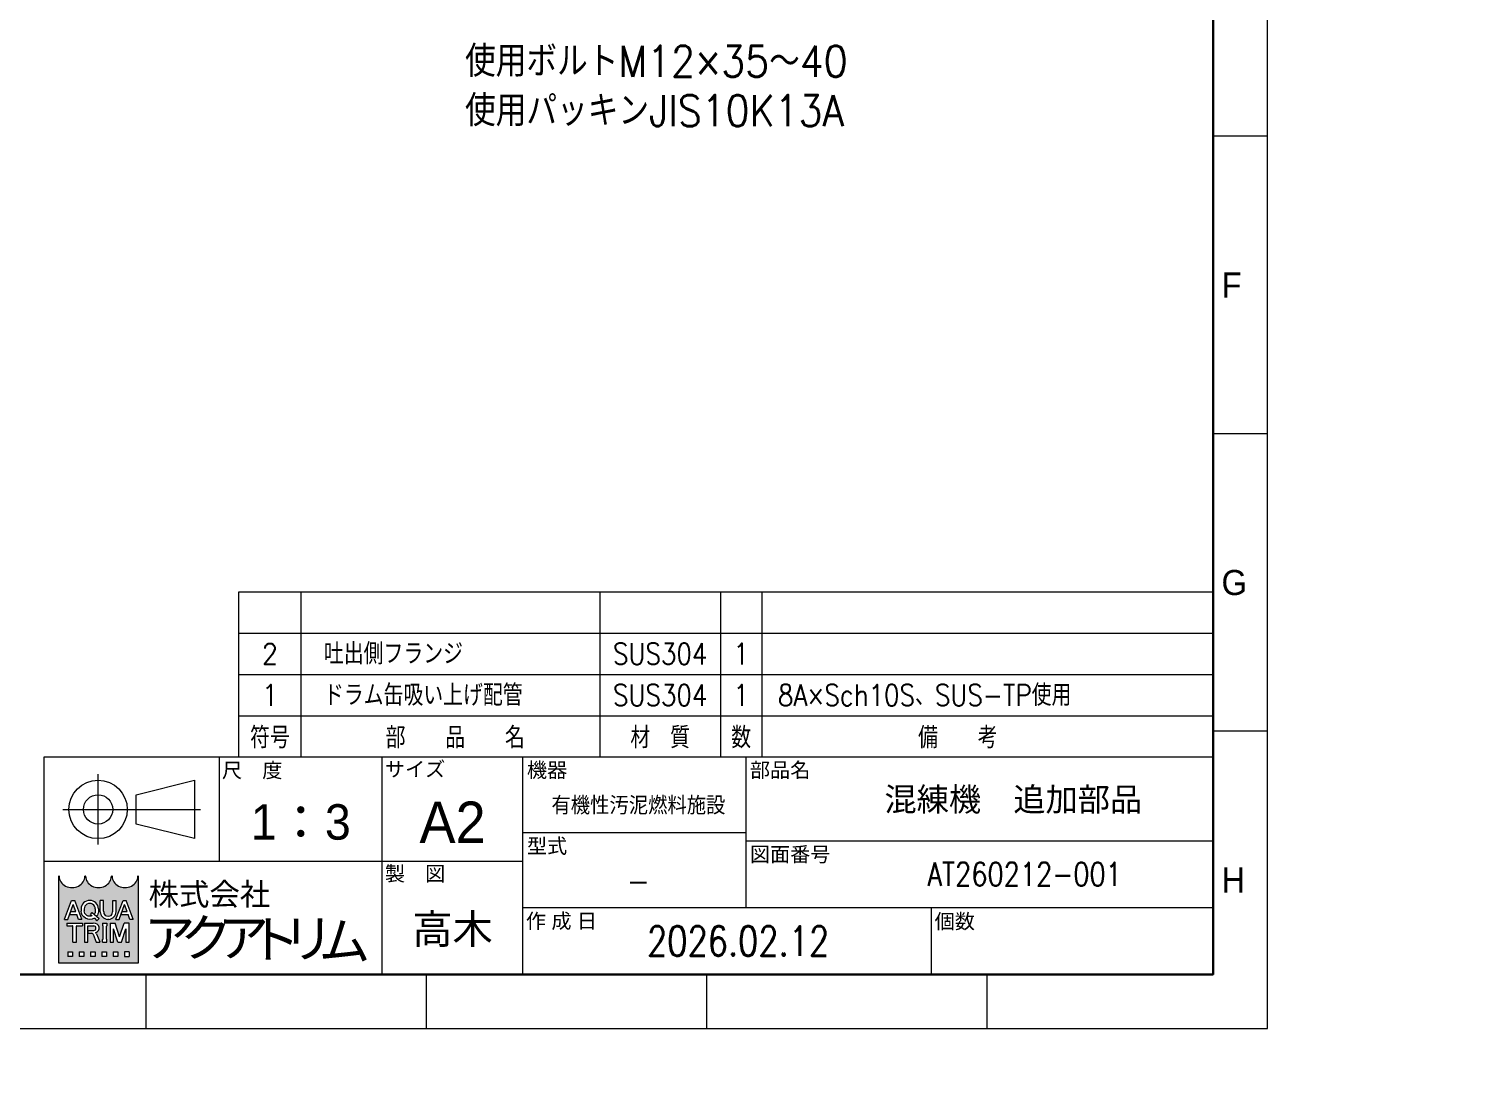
# Model space of a CAD drawing. Header units: millimetres. Extents: x 0 to 70370, y 0 to 11543.
# Drawn here: x 16572 to 17305, y 930 to 1460 of the extents above; entities that cross this region are included whole.
import ezdxf
from ezdxf import colors
from ezdxf.entities.mleader import LeaderData, LeaderLine
from ezdxf.enums import TextEntityAlignment as Align
from ezdxf.math import Vec2, Vec3

# ---------------------------------------------------------------- set-up
doc = ezdxf.new("R2010")
doc.units = ezdxf.units.MM
for name, color, linetype, lineweight in [('02_細線', 5, 'Continuous', 13), ('07_寸法線', 3, 'Continuous', 9), ('99_図枠', 7, 'Continuous', 40)]:
    doc.layers.add(name, color=color, linetype=linetype, lineweight=lineweight)
doc.layers.add('10_補助線', color=8, linetype='Continuous', lineweight=13, plot=False)
doc.styles.add('KSS_TXT', font='txt.shx', dxfattribs={"bigfont": 'extfont2.shx'})
doc.styles.add('MS_G', font='MS Gothic.ttf')
doc.styles.get("Standard").update_dxf_attribs({"font": 'arial.ttf'})
doc.styles.add('寸法用', font='simplex.shx', dxfattribs={"width": 0.8, "bigfont": '@extfont2.shx'})
doc.styles.add('表題用', font='MS PGothic.ttf')

# ---------------------------------------------------------------- blocks, each defined once
blk = doc.blocks.new('AM_BALLOON1')
at = {"transparency": 16777216}
blk.add_circle((0, 0), 5, dxfattribs=at)
blk.add_attdef('B_NUMBER', text='', height=3, dxfattribs=at).set_placement((0, 0), align=Align.MIDDLE_CENTER)
blk = doc.blocks.new('_OPEN')
at = {"color": 0, "linetype": 'ByBlock'}
for p, q in [((-1, 0.1666666666666666), (0, 0)), ((0, 0), (-1, -0.1666666666666666)), ((0, 0), (-1, 0))]:
    blk.add_line(p, q, dxfattribs=at)

msp = doc.modelspace()

# ---------------------------------------------------------------- hatches: boundary and pattern name
at = {"layer": '99_図枠', "lineweight": 5}
h = msp.add_hatch(color=256, dxfattribs=at)
h.dxf.hatch_style = 1
edge = h.paths.add_edge_path()
edge.add_arc((16627.40728025605, 1029.668205363916), 0.1921192019992239, 90, 180)
edge.add_ellipse((16620.68310818609, 1029.668205363916), major_axis=(-6.532052867973612, 0), ratio=0.8823529411764706, start_angle=360, end_angle=540, ccw=False)
edge.add_arc((16613.95893611611, 1029.668205363916), 0.1921192019992239, 3.187317984128254, 180.000000000026)
edge.add_ellipse((16607.23476404614, 1029.668205363916), major_axis=(-6.532052867973612, 0), ratio=0.8823529411764706, start_angle=360, end_angle=540, ccw=False)
edge.add_arc((16600.51059197617, 1029.668205363916), 0.1921192019992239, 3.187317984128254, 180)
edge.add_ellipse((16593.78641990619, 1029.668205363916), major_axis=(-6.532052867973612, 0), ratio=0.8823529411764706, start_angle=360, end_angle=540, ccw=False)
edge.add_arc((16587.06224783622, 1029.668205363916), 0.1921192019992239, 3.187317984128254, 90)
edge.add_line((16587.06224783622, 1029.860324565914), (16587.06224783622, 985.4807889040931))
edge.add_line((16587.06224783622, 985.4807889040931), (16627.40728025605, 985.4807889040931))
edge.add_line((16627.40728025605, 985.4807889040931), (16627.40728025605, 1029.860324565914))
h.paths.add_polyline_path([(16593.56793066175, 1017.408268103794), (16595.16083119172, 1017.408268103794), (16598.78312257273, 1007.848416612316), (16598.78312257273, 1007.802308003833), (16597.05861976641, 1007.802308003833), (16596.15684790399, 1010.334776318392), (16592.6103377899, 1010.334776318392), (16593.13025839104, 1011.794882253587), (16595.63692730284, 1011.794882253587), (16594.36438092674, 1015.368605842214), (16591.67014208708, 1007.802308003833), (16589.94563928075, 1007.802308003833), (16589.94563928075, 1007.848416612316)], flags=16)
edge = h.paths.add_edge_path(flags=16)
edge.add_ellipse((16602.79215044956, 1013.181645659814), major_axis=(-4.418741645982148, 0), ratio=0.9565217391304345, start_angle=180, end_angle=360, ccw=False)
edge.add_line((16607.21089209554, 1013.181645659814), (16607.21089209554, 1012.028930447819))
edge.add_ellipse((16602.79215044956, 1012.028930447814), major_axis=(-4.418741645982148, 0), ratio=0.9565217391304345, start_angle=142.105255317713, end_angle=180, ccw=False)
edge.add_line((16606.27915811157, 1009.43288475458), (16605.04111437705, 1010.453046607223))
edge.add_ellipse((16602.79215044956, 1012.141969703531), major_axis=(2.81759339068797, 0), ratio=0.9950358206786509, start_angle=-37.0427632869818, end_angle=0)
edge.add_line((16605.60974030317, 1012.141860865595), (16605.60974030317, 1013.068606404102))
edge.add_ellipse((16602.79215044956, 1013.068606404104), major_axis=(2.817589853618108, 0), ratio=0.994718262525732, start_angle=360, end_angle=540)
edge.add_line((16599.97456059593, 1013.068606404104), (16599.97456059593, 1012.141870897505))
edge.add_ellipse((16602.79215044956, 1012.141969703531), major_axis=(2.81759339068797, 0), ratio=0.9950358206786509, start_angle=-180, end_angle=-65.75794872216291)
edge.add_line((16603.94903276558, 1009.585588123045), (16603.16456688734, 1010.349061263702))
edge.add_line((16603.16456688734, 1010.3490612637), (16604.0155507803, 1011.252687641574))
edge.add_line((16604.0155507803, 1011.252687641576), (16607.57371873221, 1008.320717543416))
edge.add_line((16607.57371873221, 1008.320717543411), (16606.46182418198, 1007.140040384524))
edge.add_line((16606.46182418198, 1007.140040384525), (16605.12611067656, 1008.440009463209))
edge.add_ellipse((16602.79215044956, 1012.028930447814), major_axis=(-4.418741645982148, 0), ratio=0.9565217391304345, start_angle=0, end_angle=121.88362473889401, ccw=False)
edge.add_line((16598.37340880357, 1012.028930447814), (16598.37340880357, 1013.181645659808))
h.paths.add_polyline_path([(16599.06884616286, 1005.881115983841), (16599.06884616286, 1004.53628156985), (16596.18705813287, 1004.53628156985, 0.4142135623730951), (16595.99493893087, 1004.344162367845), (16595.99493893087, 996.275155883879), (16594.26586611288, 996.275155883879), (16594.26586611288, 1004.344162367845, 0.4142135623730951), (16594.07374691089, 1004.53628156985), (16591.1919588809, 1004.53628156985), (16591.1919588809, 1005.881115983841)], flags=16)
edge = h.paths.add_edge_path(flags=16)
edge.add_line((16600.16389439959, 1005.881115983841), (16604.58263604558, 1005.881115983841))
edge.add_ellipse((16604.58263604557, 1003.354187601068), major_axis=(-3.101209406909272, 6e-16), ratio=0.8148203011203053, start_angle=111.3869747349855, end_angle=270, ccw=False)
edge.add_arc((16605.0582145224, 999.9296459023899), 1.256113525283169, 22.272952259934925, 58.5531130129101, ccw=False)
edge.add_line((16606.22060784235, 1000.405737236215), (16607.87596465446, 996.352003564678))
edge.add_line((16607.87596465448, 996.3520035646834), (16607.87596465448, 996.2751558838845))
edge.add_line((16607.87596465448, 996.275155883879), (16606.01240839509, 996.275155883879))
edge.add_line((16606.01240839509, 996.275155883879), (16604.55000946709, 1000.345766990333))
edge.add_arc((16603.83713047649, 1000.058782410299), 0.7684768079969029, 21.92829786654815, 90)
edge.add_line((16603.83713047649, 1000.827259218291), (16601.95060297818, 1000.827259218291))
edge.add_line((16601.95060297818, 1000.827259218291), (16601.95060297818, 1002.172093632287))
edge.add_line((16601.95060297818, 1002.172093632289), (16604.81317908797, 1002.172093632289))
edge.add_arc((16604.77196024705, 1003.354187601068), 1.182812387436691, 271.9970571044072, 448.0029428955928)
edge.add_line((16604.81317908797, 1004.53628156985), (16601.89296721757, 1004.53628156985))
edge.add_line((16601.89296721757, 1004.53628156985), (16601.89296721757, 996.2751558838845))
edge.add_line((16601.89296721757, 996.275155883879), (16600.16389439958, 996.275155883879))
edge.add_line((16600.16389439959, 996.275155883879), (16600.16389439959, 1005.881115983841))
h.paths.add_polyline_path([(16608.09898310021, 1017.408268103794), (16609.82805591822, 1017.408268103794), (16609.82805591822, 1012.028930447814, 0.175030561155744), (16610.59082064593, 1009.827276452394, 0.2571496110314638), (16613.67615203848, 1009.827276452394, 0.1750305611562702), (16614.43891676619, 1012.028930447825), (16614.43891676619, 1017.408268103794), (16616.16798958418, 1017.408268103794), (16616.16798958418, 1011.681382261038, -0.3793912406243967), (16612.4216651452, 1007.802308003833), (16611.84530753919, 1007.802308003833, -0.3793912406243716), (16608.09898310021, 1011.681382261038)], flags=16)
h.paths.add_polyline_path([(16609.33289661988, 1005.881115983841), (16611.44620784187, 1005.881115983841), (16611.44620784187, 1004.53628156985, 0.4142135623730951), (16611.25408863986, 1004.344162367845), (16611.25408863986, 997.8121094998751, 0.4142135623730951), (16611.44620784187, 997.6199902978769), (16611.44620784187, 996.275155883879), (16609.33289661988, 996.275155883879), (16609.33289661988, 997.6199902978769, 0.4142135623730951), (16609.52501582188, 997.8121094998751), (16609.52501582188, 1004.344162367845, 0.4142135623730951), (16609.33289661988, 1004.53628156985)], flags=16)
h.paths.add_polyline_path([(16613.17715275357, 1005.881115983841), (16615.68615063964, 1005.881115983841), (16617.98013280357, 998.9044588491961), (16620.2741149675, 1005.881115983841), (16622.7847050316, 1005.881115983841), (16622.7847050316, 996.275155883879), (16621.0556322136, 996.275155883879), (16621.0556322136, 1002.999327953854), (16618.84466921256, 996.275155883879), (16617.11559639456, 996.275155883879), (16614.90463339353, 1002.999327953854), (16614.90622557158, 996.275155883879), (16613.17715275357, 996.275155883879)], flags=16)
h.paths.add_polyline_path([(16619.69293530457, 1017.408268103794), (16621.28583583451, 1017.408268103794), (16624.90812721552, 1007.848416612316), (16624.90812721552, 1007.802308003833), (16623.1836244092, 1007.802308003833), (16622.28185254679, 1010.334776318392), (16618.73534243269, 1010.334776318392), (16619.25526303385, 1011.794882253587), (16621.76193194563, 1011.794882253587), (16620.48938556954, 1015.368605842214), (16617.79514672988, 1007.802308003833), (16616.07064392357, 1007.802308003833), (16616.07064392357, 1007.848416612316)], flags=16)
h.paths.add_polyline_path([(16591.6731086842, 991.24436496407), (16593.97853910818, 991.24436496407), (16593.97853910818, 988.9389345400814), (16591.6731086842, 988.9389345400814)], flags=16)
h.paths.add_polyline_path([(16597.43668474417, 991.24436496407), (16599.74211516816, 991.24436496407), (16599.74211516816, 988.9389345400814), (16597.43668474417, 988.9389345400814)], flags=16)
h.paths.add_polyline_path([(16603.20026080415, 991.24436496407), (16605.50569122814, 991.24436496407), (16605.50569122814, 988.9389345400814), (16603.20026080415, 988.9389345400814)], flags=16)
h.paths.add_polyline_path([(16608.96383686413, 991.24436496407), (16611.26926728812, 991.24436496407), (16611.26926728812, 988.9389345400814), (16608.96383686413, 988.9389345400814)], flags=16)
h.paths.add_polyline_path([(16614.72741292411, 991.24436496407), (16617.0328433481, 991.24436496407), (16617.0328433481, 988.9389345400814), (16614.72741292411, 988.9389345400814)], flags=16)
h.paths.add_polyline_path([(16620.49098898409, 991.24436496407), (16622.79641940809, 991.24436496407), (16622.79641940809, 988.9389345400814), (16620.49098898409, 988.9389345400814)], flags=16)

# ---------------------------------------------------------------- linework, layer by layer
at = {"layer": '02_細線'}
for p, q in [((16678.59435021086, 1090.161196519664), (16678.59435021086, 1174.152623709491)), ((16678.59435021086, 1174.152623709491), (17173.53606526447, 1174.152623709491)), ((16710.09113231601, 1174.152623709491), (16710.09113231601, 1090.161196519664)), ((16861.92476878795, 1174.152623709491), (16861.92476878795, 1090.161196519664)), ((16923.25085224278, 1174.152623709491), (16923.25085224278, 1090.161196519664)), ((16944.24870697953, 1174.152623709491), (16944.24870697953, 1090.161196519664)), ((16678.59435021086, 1153.15476747608), (17173.53606526447, 1153.15476747608)), ((16678.59435021086, 1132.156911242658), (17173.53606526447, 1132.156911242658)), ((16678.59435021086, 1111.159055009236), (17173.53606526447, 1111.159055009236))]:
    msp.add_line(p, q, dxfattribs=at)
at = {"layer": '99_図枠', "lineweight": 25}
for p, q in [((17201.11463669293, 1405.44207687553), (17173.53606526447, 1405.44207687553)), ((17201.11463669293, 1254.384164376141), (17173.53606526447, 1254.384164376141)), ((17201.11463669293, 1103.326251876751), (17173.53606526447, 1103.326251876751)), ((16631.46863669524, 952.3916393724794), (16631.46863669524, 979.8469108058198)), ((16773.88013669466, 952.2683393773623), (16773.88013669466, 979.8469108058198)), ((16773.88013669466, 952.3916393724794), (16773.88013669466, 979.8469108058198)), ((16916.29163669408, 952.3916393724794), (16916.29163669408, 979.8469108058198)), ((17058.70313669351, 952.3916393724794), (17058.70313669351, 979.8469108058198))]:
    msp.add_line(p, q, dxfattribs=at)
at = {"layer": '99_図枠', "lineweight": 13}
for p, q in [((16668.63606526652, 1037.125482234158), (16668.63606526652, 1090.161196519664)), ((16751.3717795519, 979.8469108058198), (16751.3717795519, 1090.161196519664)), ((16822.85749383728, 979.8469108058198), (16822.85749383728, 1090.161196519664)), ((16936.14319556023, 1090.161196519664), (16936.14319556023, 1013.78976794854)), ((16607.00856526676, 1045.823339376984), (16607.00856526676, 1081.463339376838)), ((16589.18856526684, 1063.643339376908), (16658.98356526655, 1063.643339376908)), ((16822.85749383728, 1051.975482234102), (16936.14319556023, 1051.975482234102)), ((16936.14319556023, 1047.732625091263), (17173.53606526447, 1047.732625091263)), ((16822.85749383728, 1037.125482234158), (16579.53606526688, 1037.125482234158)), ((16822.85749383728, 1013.78976794854), (17173.53606526447, 1013.78976794854)), ((17030.2646366936, 1013.78976794854), (17030.2646366936, 979.8469108058198))]:
    msp.add_line(p, q, dxfattribs=at)
at = {"layer": '99_図枠', "lineweight": 5}
for p, q in [((16587.06224783622, 985.4807889040931), (16587.06224783622, 1029.860324565914)), ((16627.40728025605, 1029.860324565914), (16627.40728025605, 985.4807889040931)), ((16589.94563928075, 1007.848416612316), (16593.56793066175, 1017.408268103794)), ((16591.67014208708, 1007.802308003833), (16594.36438092674, 1015.368605842214)), ((16593.56793066175, 1017.408268103794), (16595.16083119172, 1017.408268103794)), ((16595.63692730284, 1011.794882253587), (16594.36438092674, 1015.368605842214)), ((16598.78312257273, 1007.848416612316), (16595.16083119172, 1017.408268103794)), ((16598.37340880357, 1013.181645659814), (16598.37340880357, 1012.028930447814)), ((16599.97456059593, 1013.068606404104), (16599.97456059593, 1012.146434234506)), ((16605.60974030317, 1013.068606404104), (16605.60974030317, 1012.146434234506)), ((16607.21089209554, 1013.181645659814), (16607.21089209554, 1012.028930447814)), ((16608.09898310021, 1011.681382261038), (16608.09898310021, 1017.408268103794)), ((16609.82805591822, 1017.408268103794), (16608.09898310021, 1017.408268103794)), ((16609.82805591822, 1012.028930447814), (16609.82805591822, 1017.408268103794)), ((16614.43891676619, 1012.028930447814), (16614.43891676619, 1017.408268103794)), ((16614.43891676619, 1017.408268103794), (16616.16798958418, 1017.408268103794)), ((16616.07064392357, 1007.848416612316), (16619.69293530457, 1017.408268103794)), ((16616.16798958418, 1011.681382261038), (16616.16798958418, 1017.408268103794)), ((16617.79514672988, 1007.802308003833), (16620.48938556954, 1015.368605842214)), ((16619.69293530457, 1017.408268103794), (16621.28583583451, 1017.408268103794)), ((16621.76193194563, 1011.794882253587), (16620.48938556954, 1015.368605842214)), ((16624.90812721552, 1007.848416612316), (16621.28583583451, 1017.408268103794)), ((16589.94563928075, 1007.802308003833), (16589.94563928075, 1007.848416612316)), ((16589.94563928075, 1007.848416612316), (16589.94563928075, 1007.848416612316)), ((16589.94563928075, 1007.802308003833), (16589.94563928075, 1007.848416612316)), ((16589.94563928075, 1007.802308003833), (16591.67014208708, 1007.802308003833)), ((16591.1919588809, 1005.881115983841), (16599.06884616286, 1005.881115983841)), ((16591.1919588809, 1005.881115983841), (16591.1919588809, 1004.53628156985)), ((16592.6103377899, 1010.334776318392), (16593.13025839104, 1011.794882253587)), ((16592.6103377899, 1010.334776318392), (16596.15684790399, 1010.334776318392)), ((16593.13025839104, 1011.794882253587), (16595.63692730284, 1011.794882253587)), ((16597.05861976641, 1007.802308003833), (16596.15684790399, 1010.334776318392)), ((16598.78312257273, 1007.802308003833), (16597.05861976641, 1007.802308003833)), ((16598.78312257273, 1007.802308003833), (16598.78312257273, 1007.848416612316)), ((16599.06884616286, 1005.881115983841), (16599.06884616286, 1004.53628156985)), ((16600.16389439959, 1005.881115983841), (16600.16389439959, 996.275155883879)), ((16600.16389439959, 1005.881115983841), (16604.58263604557, 1005.881115983841)), ((16603.16456688734, 1010.3490612637), (16604.0155507803, 1011.252687641576)), ((16603.16456688734, 1010.3490612637), (16603.94903276558, 1009.585588123045)), ((16604.0155507803, 1011.252687641576), (16607.57371873221, 1008.320717543411)), ((16605.04111437705, 1010.453046607221), (16606.27915811157, 1009.43288475458)), ((16605.12611067656, 1008.440009463207), (16606.46182418198, 1007.140040384525)), ((16606.46182418198, 1007.140040384525), (16607.57371873221, 1008.320717543411)), ((16609.33289661988, 1005.881115983841), (16611.44620784187, 1005.881115983841)), ((16609.33289661988, 1005.881115983841), (16609.33289661988, 1004.53628156985)), ((16611.44620784187, 1005.881115983841), (16611.44620784187, 1004.53628156985)), ((16612.4216651452, 1007.802308003833), (16611.8453075392, 1007.802308003833)), ((16613.17715275357, 1005.881115983841), (16613.17715275357, 996.275155883879)), ((16613.17715275357, 1005.881115983841), (16615.68615063964, 1005.881115983841)), ((16617.98013280357, 998.9044588491961), (16615.68615063964, 1005.881115983841)), ((16616.07064392357, 1007.802308003833), (16616.07064392357, 1007.848416612316)), ((16616.07064392357, 1007.848416612316), (16616.07064392357, 1007.848416612316)), ((16616.07064392357, 1007.802308003833), (16616.07064392357, 1007.848416612316)), ((16616.07064392357, 1007.802308003833), (16617.79514672988, 1007.802308003833)), ((16617.98013280357, 998.9044588491961), (16620.2741149675, 1005.881115983841)), ((16618.73534243269, 1010.334776318392), (16619.25526303385, 1011.794882253587)), ((16618.73534243269, 1010.334776318392), (16622.28185254679, 1010.334776318392)), ((16619.25526303385, 1011.794882253587), (16621.76193194563, 1011.794882253587)), ((16622.7847050316, 1005.881115983841), (16620.2741149675, 1005.881115983841)), ((16623.1836244092, 1007.802308003833), (16622.28185254679, 1010.334776318392)), ((16622.7847050316, 996.275155883879), (16622.7847050316, 1005.881115983841)), ((16624.90812721552, 1007.802308003833), (16623.1836244092, 1007.802308003833)), ((16624.90812721552, 1007.802308003833), (16624.90812721552, 1007.848416612316)), ((16591.1919588809, 1004.53628156985), (16594.07374691089, 1004.53628156985)), ((16594.26586611288, 996.275155883879), (16594.26586611288, 1004.344162367845)), ((16595.99493893087, 996.275155883879), (16595.99493893087, 1004.344162367845)), ((16596.18705813287, 1004.53628156985), (16599.06884616286, 1004.53628156985)), ((16601.89296721757, 996.275155883879), (16601.89296721757, 1004.53628156985)), ((16601.89296721757, 1004.53628156985), (16604.81317908797, 1004.53628156985)), ((16601.95060297818, 1000.827259218291), (16601.95060297818, 1002.172093632289)), ((16601.95060297818, 1002.172093632289), (16604.81317908797, 1002.172093632289)), ((16601.95060297818, 1000.827259218291), (16603.83713047649, 1000.827259218291)), ((16604.55000946709, 1000.345766990333), (16606.01240839509, 996.275155883879)), ((16606.22060784235, 1000.405737236215), (16607.87596465448, 996.3520035646834)), ((16609.33289661988, 996.275155883879), (16609.33289661988, 997.6199902978769)), ((16609.52501582188, 997.8121094998751), (16609.52501582188, 1004.344162367845)), ((16611.25408863986, 997.8121094998751), (16611.25408863986, 1004.344162367845)), ((16611.44620784187, 996.275155883879), (16611.44620784187, 997.6199902978769)), ((16614.90622557158, 996.275155883879), (16614.90463339353, 1002.999327953854)), ((16617.11559639456, 996.275155883879), (16614.90463339353, 1002.999327953854)), ((16618.84466921256, 996.275155883879), (16621.0556322136, 1002.999327953854)), ((16621.0556322136, 1002.999327953854), (16621.0556322136, 996.275155883879)), ((16591.6731086842, 991.24436496407), (16593.97853910818, 991.24436496407)), ((16591.6731086842, 991.24436496407), (16591.6731086842, 988.9389345400814)), ((16593.97853910818, 991.24436496407), (16593.97853910818, 988.9389345400814)), ((16594.26586611288, 996.275155883879), (16595.99493893087, 996.275155883879)), ((16597.43668474417, 991.24436496407), (16599.74211516816, 991.24436496407)), ((16597.43668474417, 991.24436496407), (16597.43668474417, 988.9389345400814)), ((16599.74211516816, 991.24436496407), (16599.74211516816, 988.9389345400814)), ((16600.16389439959, 996.275155883879), (16601.89296721757, 996.275155883879)), ((16603.20026080415, 991.24436496407), (16605.50569122814, 991.24436496407)), ((16603.20026080415, 991.24436496407), (16603.20026080415, 988.9389345400814)), ((16605.50569122814, 991.24436496407), (16605.50569122814, 988.9389345400814)), ((16606.01240839509, 996.275155883879), (16607.87596465448, 996.275155883879)), ((16607.87596465448, 996.3520035646834), (16607.87596465448, 996.275155883879)), ((16608.96383686413, 991.24436496407), (16611.26926728812, 991.24436496407)), ((16608.96383686413, 991.24436496407), (16608.96383686413, 988.9389345400814)), ((16609.33289661988, 996.275155883879), (16611.44620784187, 996.275155883879)), ((16611.26926728812, 991.24436496407), (16611.26926728812, 988.9389345400814)), ((16613.17715275357, 996.275155883879), (16614.90622557158, 996.275155883879)), ((16614.72741292411, 991.24436496407), (16617.0328433481, 991.24436496407)), ((16614.72741292411, 991.24436496407), (16614.72741292411, 988.9389345400814)), ((16617.0328433481, 991.24436496407), (16617.0328433481, 988.9389345400814)), ((16617.11559639456, 996.275155883879), (16618.84466921256, 996.275155883879)), ((16622.79641940809, 991.24436496407), (16620.49098898409, 991.24436496407)), ((16620.49098898409, 991.24436496407), (16620.49098898409, 988.9389345400814)), ((16621.0556322136, 996.275155883879), (16622.7847050316, 996.275155883879)), ((16622.79641940809, 991.24436496407), (16622.79641940809, 988.9389345400814)), ((16627.40728025605, 985.4807889040931), (16587.06224783622, 985.4807889040931)), ((16593.97853910818, 988.9389345400814), (16591.6731086842, 988.9389345400814)), ((16599.74211516816, 988.9389345400814), (16597.43668474417, 988.9389345400814)), ((16605.50569122814, 988.9389345400814), (16603.20026080415, 988.9389345400814)), ((16611.26926728812, 988.9389345400814), (16608.96383686413, 988.9389345400814)), ((16617.0328433481, 988.9389345400814), (16614.72741292411, 988.9389345400814)), ((16620.49098898409, 988.9389345400814), (16622.79641940809, 988.9389345400814))]:
    msp.add_line(p, q, dxfattribs=at)
at = {"layer": '99_図枠'}
msp.add_lwpolyline([(15574.82749384237, 979.8469108058198), (17173.53606526447, 979.8469108058198), (17173.53606526447, 2133.153067944015), (15574.82749384237, 2133.153067944015)], close=True, dxfattribs=at)
at = {"layer": '99_図枠', "lineweight": 25}
msp.add_lwpolyline([(16579.53606526688, 979.8469108058198), (17173.53606526447, 979.8469108058198), (17173.53606526447, 1090.161196519664), (16579.53606526688, 1090.161196519664)], close=True, dxfattribs=at)
msp.add_lwpolyline([(16626.31356526668, 1071.068339376881), (16656.01356526656, 1078.493339376852), (16656.01356526656, 1048.793339376971), (16626.31356526668, 1056.218339376941), (16626.31356526668, 1071.068339376881)], dxfattribs=at)
for radius in [14.84999999994, 7.42499999997]:
    msp.add_circle((16607.00856526676, 1063.643339376908), radius, dxfattribs=at)
at = {"layer": '99_図枠', "lineweight": 5}
for centre, radius, start, end in [((16587.06224783622, 1029.668205363916), 0.1921192019992239, 0, 90), ((16600.51059197617, 1029.668205363916), 0.1921192019992239, 0, 180), ((16600.51059197617, 1029.668205363916), 0.1921192019992239, 0, 90), ((16613.95893611611, 1029.668205363916), 0.1921192019992239, 0, 180), ((16627.40728025605, 1029.668205363916), 0.1921192019992239, 90, 180), ((16613.25776992182, 1011.984200301846), 3.430005675286981, 179.2527938813924, 218.964571846882), ((16611.00920276258, 1011.984200301846), 3.430005675286595, 321.0354281531179, 0.7472061186076587), ((16612.16034105455, 1011.855156354432), 4.065073906918948, 182.4500309922473, 265.5552572886288), ((16612.13348634219, 1012.628477469749), 3.197896901100095, 241.1577278085566, 298.8422721914433), ((16612.10663162985, 1011.855156354432), 4.065073906918948, 274.4447427113712, 357.5499690077486), ((16594.07374691089, 1004.344162367845), 0.1921192019992239, 0, 90), ((16596.18705813287, 1004.344162367845), 0.1921192019992239, 90, 180), ((16603.83713047649, 1000.058782410299), 0.7684768079968956, 21.92829786653894, 90), ((16604.77196024705, 1003.354187601068), 1.182812387436691, 271.9970571045627, 88.00294289543734), ((16605.0582145224, 999.9296459023899), 1.256113525283191, 22.2729522601702, 58.5531130131074), ((16609.33289661988, 1004.344162367845), 0.1921192019992239, 0, 90), ((16609.33289661988, 997.8121094998751), 0.1921192019992239, 270, 0), ((16611.44620784187, 1004.344162367845), 0.1921192019992239, 90, 180), ((16611.44620784187, 997.8121094998751), 0.1921192019992239, 180, 270)]:
    msp.add_arc(centre, radius, start, end, dxfattribs=at)
for centre, major_axis, ratio, start_param, end_param in [((16593.78641990619, 1029.668205363916), (-6.532052867973612, 0), 0.8823529411764706, 6.283185307179585, 9.424777960769381), ((16607.23476404614, 1029.668205363916), (-6.532052867973612, 0), 0.8823529411764706, 6.283185307179585, 9.424777960769381), ((16620.68310818609, 1029.668205363916), (-6.532052867973612, 0), 0.8823529411764706, 6.283185307179585, 9.424777960769381), ((16602.79215044956, 1013.181645659814), (-4.418741645982148, 0), 0.9565217391304345, 3.141592653589793, 6.283185307179585), ((16602.79215044956, 1013.068606404104), (2.817589853618108, 0), 0.994718262525732, 6.283185307179585, 9.424777960769381), ((16604.58263604557, 1003.354187601068), (-3.101209406909272, 6e-16), 0.8148203011203053, 1.944069452961234, 4.712388980384689)]:
    msp.add_ellipse(centre, major_axis=major_axis, ratio=ratio, start_param=start_param, end_param=end_param, dxfattribs=at)
at = {"layer": '99_図枠', "lineweight": 5, "extrusion": (0, 0, -1)}
for centre, major_axis, ratio, start_param, end_param in [((16602.79215044956, 1012.028930447814), (-4.418741645982148, 0), 0.9565217391304345, 4.155914751220672, 6.283185307179585), ((16602.79215044956, 1012.141969703531), (2.817593390687969, 0), 0.9950358206786508, 7.430878021738926, 9.424777960769381), ((16602.79215044956, 1012.141969703531), (2.817593390687969, 0), 0.9950358206786508, 6.283185307179585, 6.929703490574294), ((16602.79215044956, 1012.028930447814), (-4.418741645982148, 0), 0.9565217391304345, 3.141592653589793, 3.802980717498314)]:
    msp.add_ellipse(centre, major_axis=major_axis, ratio=ratio, start_param=start_param, end_param=end_param, dxfattribs=at)
at = {"layer": 'Defpoints'}
msp.add_lwpolyline([(15492.17663669292, 952.3916393724794), (17201.11463669293, 952.3916393724794), (17201.11463669293, 2160.731639372476), (15492.17663669292, 2160.731639372476)], close=True, dxfattribs=at)

# ---------------------------------------------------------------- texts
for tag, height, style, width, p in [('2', 10.49892868074686, '寸法用', 0.9, (16694.34274126343, 1142.655838231283)), ('SUS304', 10.8, 'KSS_TXT', 0.85, (16892.58781051535, 1142.655838231276)), ('1', 10.8, 'KSS_TXT', 0.85, (16933.74977961116, 1142.655838231276)), ('1', 10.8, '寸法用', 0.9, (16694.34274126343, 1121.657981997861)), ('SUS304', 10.8, 'KSS_TXT', 0.85, (16892.58781051535, 1121.657981997861)), ('1', 10.8, 'KSS_TXT', 0.85, (16933.74977961116, 1121.657981997861)), ('符号', 10.8, 'KSS_TXT', 0.85, (16694.34274126343, 1100.660125764461)), ('部\u3000\u3000品\u3000\u3000名', 10.8, 'KSS_TXT', 0.85, (16788.45936391588, 1100.660125764461)), ('材\u3000質', 10.8, 'KSS_TXT', 0.85, (16892.58781051535, 1100.660125764461)), ('数', 10.8, 'KSS_TXT', 0.85, (16933.74977961116, 1100.660125764461)), ('備\u3000\u3000考', 10.8, 'KSS_TXT', 0.85, (17043.8080768442, 1100.660125764461)), ('有機性汚泥燃料施設', 8, '表題用', 0.9, (16881.54359885526, 1066.088143698227)), ('AT260212-001', 12, '寸法用', 0.8, (17077.81029069076, 1030.761196519899)), ('2026.02.12', 15, '寸法用', 0.8, (16932.18606526544, 996.8183393771828))]:
    msp.add_attdef(tag, text='', height=height, dxfattribs=dict(style=style, width=width)).set_placement(p, align=Align.MIDDLE)
at = {"style": 'KSS_TXT', "width": 0.85}
for tag, p in [('吐出側フランジ', (16721.74246203194, 1142.655838231276)), ('ドラム缶吸い上げ配管', (16721.74246203194, 1121.657981997861)), ('8A×Sch10S、SUS-TP使用', (16952.41494862452, 1121.657981997861))]:
    msp.add_attdef(tag, text='', height=10.8, dxfattribs=at).set_placement(p, align=Align.MIDDLE_LEFT)
for tag, height, style, p in [('混練機\u3000追加部品', 12, '表題用', (17072.00804890784, 1068.946910805461)), ('1：3', 18, '表題用', (16710.0039224092, 1057.279053662649)), ('-', 10.8, 'KSS_TXT', (16881.51934758056, 1027.257625091318)), ('高木', 15, '表題用', (16787.11463669458, 1003.182625091442))]:
    msp.add_attdef(tag, text='', height=height, dxfattribs=dict(style=style)).set_placement(p, align=Align.MIDDLE)
at = {"layer": '10_補助線', "style": 'KSS_TXT', "width": 0.9}
for s, p in [('使用ボルトM12×35～40', (16793.43554229975, 1435.682248481513)), ('使用パッキンJIS10K13A', (16793.43554229975, 1410.571038244256))]:
    msp.add_text(s, height=15.75, dxfattribs=at).set_placement(p)
at = {"layer": '99_図枠', "lineweight": 13, "style": '表題用'}
for s, p in [('F', (17177.77892240731, 1329.913120625835)), ('G', (17177.77892240731, 1178.855208126446)), ('H', (17177.77892240731, 1027.797295627057))]:
    msp.add_text(s, height=12.72857142852, dxfattribs=at).set_placement(p, align=Align.MIDDLE_LEFT)
at = {"layer": '99_図枠', "style": '表題用'}
for s, p in [('尺\u3000度', (16669.9816212791, 1083.518530763889)), ('サイズ', (16752.71733556449, 1084.077892261106)), ('機器', (16824.89623074635, 1083.64246604278)), ('部品名', (16938.18193246931, 1083.64246604278)), ('型式', (16824.89623074635, 1045.081751757218)), ('図面番号', (16938.18193246931, 1040.838894614379)), ('製\u3000図', (16752.71738127375, 1031.042177975607)), ('作 成 日', (16824.37861910957, 1006.985887208226)), ('個数', (17032.04580193423, 1006.778464403782))]:
    msp.add_text(s, height=7.5, dxfattribs=at).set_placement(p, align=Align.MIDDLE_LEFT)
msp.add_text('A2', height=21, dxfattribs=at).set_placement((16787.11463669458, 1057.279053662649), align=Align.MIDDLE)
at = {"layer": '99_図枠', "lineweight": 5, "style": 'MS_G'}
for s, height, p in [('株式会社', 11.34115714281132, (16663.58622466572, 1020.571313393626)), ('ア', 19.15395428563689, (16643.35060116602, 998.4853655908446)), ('ク', 19.15395428563689, (16661.81144195798, 998.4853655908446)), ('ア', 19.15395428563689, (16680.79110330282, 998.4853655908446)), ('ト', 19.15395428563689, (16696.59768451928, 997.6792227337064)), ('リ', 19.15395428563689, (16713.7313955235, 998.0822941622719)), ('ム', 19.15395428563689, (16732.19095855823, 996.8730798765646))]:
    msp.add_text(s, height=height, dxfattribs=at).set_placement(p, align=Align.MIDDLE_CENTER)

# ---------------------------------------------------------------- leaders
at = {"layer": '07_寸法線'}
ml = msp.add_multileader_block('Standard', dxfattribs=at)
ml.set_content('AM_BALLOON1', color=256, scale=9.374431818181815)
ml.set_attribute('B_NUMBER', '1', width=0)
ml.set_leader_properties(color=256, linetype='ByLayer', lineweight=-1)
ml.set_arrow_properties(name='OPEN')
ml.build(insert=Vec2(0, 0))
ml.multileader.update_dxf_attribs({"leader_type": 0, "has_dogleg": 0, "text_right_attachment_type": 6, "dogleg_length": 0, "arrow_head_size": 4.6875, "scale": 2.5, "block_connection_type": 1})
ctx = ml.context
ctx.base_point, ctx.scale, ctx.char_height, ctx.arrow_head_size, ctx.landing_gap_size, ctx.plane_origin = Vec3(33418.77148337808, 3166.994767548861), 2.5, 9.375, 4.6875, 4.6875, Vec3(33418.77148337808, 3166.994767548861)
ctx.right_attachment, ctx.attachment_type = 6, 1
notes = []
notes.append((ctx, [(0, (0, 0, 0), (0, 0), (1, 0), 1, [])]))
ctx.block.insert = Vec3(33418.77148337808, 3166.994767548861)
ml = msp.add_multileader_block('Standard', dxfattribs=at)
ml.set_content('AM_BALLOON1', color=256, scale=7.499545454545451)
ml.set_attribute('B_NUMBER', '1A', width=0)
ml.set_leader_properties(color=256, linetype='ByLayer', lineweight=-1)
ml.set_arrow_properties(name='OPEN')
ml.build(insert=Vec2(0, 0))
ml.multileader.update_dxf_attribs({"leader_type": 0, "has_dogleg": 0, "text_right_attachment_type": 6, "dogleg_length": 0, "arrow_head_size": 3.75, "scale": 2.5, "block_connection_type": 1})
ctx = ml.context
ctx.base_point, ctx.scale, ctx.char_height, ctx.arrow_head_size, ctx.landing_gap_size, ctx.plane_origin = Vec3(35324.79509369504, 3132.321985824334), 2.5, 7.5, 3.75, 3.75, Vec3(35324.79509369504, 3132.321985824334)
ctx.right_attachment, ctx.attachment_type = 6, 1
notes.append((ctx, [(0, (0, 0, 0), (0, 0), (1, 0), 1, [])]))
ctx.block.insert = Vec3(35324.79509369504, 3132.321985824334)
ml = msp.add_multileader_block('Standard', dxfattribs=at)
ml.set_content('AM_BALLOON1', color=256, scale=7.499545454545451)
ml.set_attribute('B_NUMBER', '2', width=0)
ml.set_leader_properties(color=256, linetype='ByLayer', lineweight=-1)
ml.set_arrow_properties(name='OPEN')
ml.build(insert=Vec2(0, 0))
ml.multileader.update_dxf_attribs({"leader_type": 0, "has_dogleg": 0, "text_right_attachment_type": 6, "dogleg_length": 0, "arrow_head_size": 3.75, "scale": 2.5, "block_connection_type": 1})
ctx = ml.context
ctx.base_point, ctx.scale, ctx.char_height, ctx.arrow_head_size, ctx.landing_gap_size, ctx.plane_origin = Vec3(37084.60592553593, 2712.990599675503), 2.5, 7.5, 3.75, 3.75, Vec3(37084.60592553593, 2712.990599675503)
ctx.right_attachment, ctx.attachment_type = 6, 1
notes.append((ctx, [(0, (0, 0, 0), (0, 0), (1, 0), 1, [])]))
ctx.block.insert = Vec3(37084.60592553593, 2712.990599675503)
ml = msp.add_multileader_block('Standard', dxfattribs=at)
ml.set_content('AM_BALLOON1', color=256, scale=7.499545454545451)
ml.set_attribute('B_NUMBER', '3', width=0)
ml.set_leader_properties(color=256, linetype='ByLayer', lineweight=-1)
ml.set_arrow_properties(name='OPEN')
ml.build(insert=Vec2(0, 0))
ml.multileader.update_dxf_attribs({"leader_type": 0, "has_dogleg": 0, "text_right_attachment_type": 6, "dogleg_length": 0, "arrow_head_size": 3.75, "scale": 2.5, "block_connection_type": 1})
ctx = ml.context
ctx.base_point, ctx.scale, ctx.char_height, ctx.arrow_head_size, ctx.landing_gap_size, ctx.plane_origin = Vec3(38565.9452642587, 2679.176486131846), 2.5, 7.5, 3.75, 3.75, Vec3(38565.9452642587, 2679.176486131846)
ctx.right_attachment, ctx.attachment_type = 6, 1
notes.append((ctx, [(0, (0, 0, 0), (0, 0), (1, 0), 1, [])]))
ctx.block.insert = Vec3(38565.9452642587, 2679.176486131846)
ml = msp.add_multileader_block('Standard', dxfattribs=at)
ml.set_content('AM_BALLOON1', color=256, scale=6.999575757575754)
ml.set_attribute('B_NUMBER', '1', width=0)
ml.set_leader_properties(color=256, linetype='ByLayer', lineweight=-1)
ml.set_arrow_properties(name='OPEN')
ml.build(insert=Vec2(0, 0))
ml.multileader.update_dxf_attribs({"leader_type": 0, "has_dogleg": 0, "text_right_attachment_type": 6, "dogleg_length": 0, "arrow_head_size": 3.5, "scale": 2.5, "block_connection_type": 1})
ctx = ml.context
ctx.base_point, ctx.scale, ctx.char_height, ctx.arrow_head_size, ctx.landing_gap_size, ctx.plane_origin = Vec3(22618.85985335999, 2460.666235211247), 2.5, 7, 3.5, 3.5, Vec3(22618.85985335999, 2460.666235211247)
ctx.right_attachment, ctx.attachment_type = 6, 1
notes.append((ctx, [(0, (0, 0, 0), (0, 0), (1, 0), 1, [])]))
ctx.block.insert = Vec3(22618.85985335999, 2460.666235211247)
ml = msp.add_multileader_block('Standard', dxfattribs=at)
ml.set_content('AM_BALLOON1', color=256, scale=7.499545454545451)
ml.set_attribute('B_NUMBER', '1B', width=0)
ml.set_leader_properties(color=256, linetype='ByLayer', lineweight=-1)
ml.set_arrow_properties(name='OPEN')
ml.build(insert=Vec2(0, 0))
ml.multileader.update_dxf_attribs({"leader_type": 0, "has_dogleg": 0, "text_right_attachment_type": 6, "dogleg_length": 0, "arrow_head_size": 3.75, "scale": 2.5, "block_connection_type": 1})
ctx = ml.context
ctx.base_point, ctx.scale, ctx.char_height, ctx.arrow_head_size, ctx.landing_gap_size, ctx.plane_origin = Vec3(35324.79509369504, 2449.628270926723), 2.5, 7.5, 3.75, 3.75, Vec3(35324.79509369504, 2449.628270926723)
ctx.right_attachment, ctx.attachment_type = 6, 1
notes.append((ctx, [(0, (0, 0, 0), (0, 0), (1, 0), 1, [])]))
ctx.block.insert = Vec3(35324.79509369504, 2449.628270926723)
ml = msp.add_multileader_block('Standard', dxfattribs=at)
ml.set_content('AM_BALLOON1', color=256, scale=5.024695454545452)
ml.set_attribute('B_NUMBER', '1', width=0)
ml.set_leader_properties(color=256, linetype='ByLayer', lineweight=-1)
ml.set_arrow_properties(name='OPEN')
ml.build(insert=Vec2(0, 0))
ml.multileader.update_dxf_attribs({"leader_type": 0, "has_dogleg": 0, "text_right_attachment_type": 6, "dogleg_length": 0, "arrow_head_size": 2.5125, "scale": 2.5, "block_connection_type": 1})
ctx = ml.context
ctx.base_point, ctx.scale, ctx.char_height, ctx.arrow_head_size, ctx.landing_gap_size, ctx.plane_origin = Vec3(40332.08447524762, 2013.344835826902), 2.5, 5.025, 2.5125, 2.5125, Vec3(40332.08447524762, 2013.344835826902)
ctx.right_attachment, ctx.attachment_type = 6, 1
notes.append((ctx, [(0, (0, 0, 0), (0, 0), (1, 0), 1, [])]))
ctx.block.insert = Vec3(40332.08447524762, 2013.344835826902)
ml = msp.add_multileader_block('Standard', dxfattribs=at)
ml.set_content('AM_BALLOON1', color=256, scale=5.024695454545452)
ml.set_attribute('B_NUMBER', '2', width=0)
ml.set_leader_properties(color=256, linetype='ByLayer', lineweight=-1)
ml.set_arrow_properties(name='OPEN')
ml.build(insert=Vec2(0, 0))
ml.multileader.update_dxf_attribs({"leader_type": 0, "has_dogleg": 0, "text_right_attachment_type": 6, "dogleg_length": 0, "arrow_head_size": 2.5125, "scale": 2.5, "block_connection_type": 1})
ctx = ml.context
ctx.base_point, ctx.scale, ctx.char_height, ctx.arrow_head_size, ctx.landing_gap_size, ctx.plane_origin = Vec3(41277.9905563046, 2013.344835826902), 2.5, 5.025, 2.5125, 2.5125, Vec3(41277.9905563046, 2013.344835826902)
ctx.right_attachment, ctx.attachment_type = 6, 1
notes.append((ctx, [(0, (0, 0, 0), (0, 0), (1, 0), 1, [])]))
ctx.block.insert = Vec3(41277.9905563046, 2013.344835826902)
ml = msp.add_multileader_block('Standard', dxfattribs=at)
ml.set_content('AM_BALLOON1', color=256, scale=7.499545454545451)
ml.set_attribute('B_NUMBER', '3', width=0)
ml.set_leader_properties(color=256, linetype='ByLayer', lineweight=-1)
ml.set_arrow_properties(name='OPEN')
ml.build(insert=Vec2(0, 0))
ml.multileader.update_dxf_attribs({"leader_type": 0, "has_dogleg": 0, "text_right_attachment_type": 6, "dogleg_length": 0, "arrow_head_size": 3.75, "scale": 2.5, "block_connection_type": 1})
ctx = ml.context
ctx.base_point, ctx.scale, ctx.char_height, ctx.arrow_head_size, ctx.landing_gap_size, ctx.plane_origin = Vec3(38565.9452642587, 1903.883354309417), 2.5, 7.5, 3.75, 3.75, Vec3(38565.9452642587, 1903.883354309417)
ctx.right_attachment, ctx.attachment_type = 6, 1
notes.append((ctx, [(0, (0, 0, 0), (0, 0), (1, 0), 1, [])]))
ctx.block.insert = Vec3(38565.9452642587, 1903.883354309417)
ml = msp.add_multileader_block('Standard', dxfattribs=at)
ml.set_content('AM_BALLOON1', color=256, scale=5.249681818181815)
ml.set_attribute('B_NUMBER', '2', width=0)
ml.set_leader_properties(color=256, linetype='ByLayer', lineweight=-1)
ml.set_arrow_properties(name='OPEN')
ml.build(insert=Vec2(0, 0))
ml.multileader.update_dxf_attribs({"leader_type": 0, "has_dogleg": 0, "text_right_attachment_type": 6, "dogleg_length": 0, "arrow_head_size": 2.625, "scale": 2.5, "block_connection_type": 1})
ctx = ml.context
ctx.base_point, ctx.scale, ctx.char_height, ctx.arrow_head_size, ctx.landing_gap_size, ctx.plane_origin = Vec3(16683.43224275368, 1742.198370384649), 2.5, 5.25, 2.625, 2.625, Vec3(16683.43224275368, 1742.198370384649)
ctx.right_attachment, ctx.attachment_type = 6, 1
notes.append((ctx, [(0, (0, 0, 0), (0, 0), (1, 0), 1, [])]))
ctx.block.insert = Vec3(16683.43224275368, 1742.198370384649)
ml = msp.add_multileader_block('Standard', dxfattribs=at)
ml.set_content('AM_BALLOON1', color=256, scale=7.499545454545451)
ml.set_attribute('B_NUMBER', '1C', width=0)
ml.set_leader_properties(color=256, linetype='ByLayer', lineweight=-1)
ml.set_arrow_properties(name='OPEN')
ml.build(insert=Vec2(0, 0))
ml.multileader.update_dxf_attribs({"leader_type": 0, "has_dogleg": 0, "text_right_attachment_type": 6, "dogleg_length": 0, "arrow_head_size": 3.75, "scale": 2.5, "block_connection_type": 1})
ctx = ml.context
ctx.base_point, ctx.scale, ctx.char_height, ctx.arrow_head_size, ctx.landing_gap_size, ctx.plane_origin = Vec3(35324.79509369504, 1714.135488689198), 2.5, 7.5, 3.75, 3.75, Vec3(35324.79509369504, 1714.135488689198)
ctx.right_attachment, ctx.attachment_type = 6, 1
notes.append((ctx, [(0, (0, 0, 0), (0, 0), (1, 0), 1, [])]))
ctx.block.insert = Vec3(35324.79509369504, 1714.135488689198)
ml = msp.add_multileader_block('Standard', dxfattribs=at)
ml.set_content('AM_BALLOON1', color=256, scale=6.999575757575754)
ml.set_attribute('B_NUMBER', '2', width=0)
ml.set_leader_properties(color=256, linetype='ByLayer', lineweight=-1)
ml.set_arrow_properties(name='OPEN')
ml.build(insert=Vec2(0, 0))
ml.multileader.update_dxf_attribs({"leader_type": 0, "has_dogleg": 0, "text_right_attachment_type": 6, "dogleg_length": 0, "arrow_head_size": 3.5, "scale": 2.5, "block_connection_type": 1})
ctx = ml.context
ctx.base_point, ctx.scale, ctx.char_height, ctx.arrow_head_size, ctx.landing_gap_size, ctx.plane_origin = Vec3(22743.87169931718, 1508.249846297898), 2.5, 7, 3.5, 3.5, Vec3(22743.87169931718, 1508.249846297898)
ctx.right_attachment, ctx.attachment_type = 6, 1
notes.append((ctx, [(0, (0, 0, 0), (0, 0), (1, 0), 1, [])]))
ctx.block.insert = Vec3(22743.87169931718, 1508.249846297898)
ml = msp.add_multileader_block('Standard', dxfattribs=at)
ml.set_content('AM_BALLOON1', color=256, scale=6.999575757575754)
ml.set_attribute('B_NUMBER', '3', width=0)
ml.set_leader_properties(color=256, linetype='ByLayer', lineweight=-1)
ml.set_arrow_properties(name='OPEN')
ml.build(insert=Vec2(0, 0))
ml.multileader.update_dxf_attribs({"leader_type": 0, "has_dogleg": 0, "text_right_attachment_type": 6, "dogleg_length": 0, "arrow_head_size": 3.5, "scale": 2.5, "block_connection_type": 1})
ctx = ml.context
ctx.base_point, ctx.scale, ctx.char_height, ctx.arrow_head_size, ctx.landing_gap_size, ctx.plane_origin = Vec3(23368.68400901661, 1508.249846297898), 2.5, 7, 3.5, 3.5, Vec3(23368.68400901661, 1508.249846297898)
ctx.right_attachment, ctx.attachment_type = 6, 1
notes.append((ctx, [(0, (0, 0, 0), (0, 0), (1, 0), 1, [])]))
ctx.block.insert = Vec3(23368.68400901661, 1508.249846297898)
ml = msp.add_multileader_block('Standard', dxfattribs=at)
ml.set_content('AM_BALLOON1', color=256, scale=2.499848484848484)
ml.set_attribute('B_NUMBER', '4', width=0)
ml.set_leader_properties(color=256, linetype='ByLayer', lineweight=-1)
ml.set_arrow_properties(name='OPEN')
ml.build(insert=Vec2(0, 0))
ml.multileader.update_dxf_attribs({"leader_type": 0, "has_dogleg": 0, "text_right_attachment_type": 6, "dogleg_length": 0, "arrow_head_size": 1.25, "scale": 2.5, "block_connection_type": 1})
ctx = ml.context
ctx.base_point, ctx.scale, ctx.char_height, ctx.arrow_head_size, ctx.landing_gap_size, ctx.plane_origin = Vec3(28311.93581405425, 1443.584430905576), 2.5, 2.5, 1.25, 1.25, Vec3(28311.93581405425, 1443.584430905576)
ctx.right_attachment, ctx.attachment_type = 6, 1
notes.append((ctx, [(0, (0, 0, 0), (0, 0), (1, 0), 1, [])]))
ctx.block.insert = Vec3(28311.93581405425, 1443.584430905576)
ml = msp.add_multileader_block('Standard', dxfattribs=at)
ml.set_content('AM_BALLOON1', color=256, scale=2.499848484848484)
ml.set_attribute('B_NUMBER', '5', width=0)
ml.set_leader_properties(color=256, linetype='ByLayer', lineweight=-1)
ml.set_arrow_properties(name='OPEN')
ml.build(insert=Vec2(0, 0))
ml.multileader.update_dxf_attribs({"leader_type": 0, "has_dogleg": 0, "text_right_attachment_type": 6, "dogleg_length": 0, "arrow_head_size": 1.25, "scale": 2.5, "block_connection_type": 1})
ctx = ml.context
ctx.base_point, ctx.scale, ctx.char_height, ctx.arrow_head_size, ctx.landing_gap_size, ctx.plane_origin = Vec3(28311.93581405425, 1131.036070161375), 2.5, 2.5, 1.25, 1.25, Vec3(28311.93581405425, 1131.036070161375)
ctx.right_attachment, ctx.attachment_type = 6, 1
notes.append((ctx, [(0, (0, 0, 0), (0, 0), (1, 0), 1, [])]))
ctx.block.insert = Vec3(28311.93581405425, 1131.036070161375)
for ctx, leaders in notes:
    for number, flags, end, landing, length, lines in leaders:
        leader = LeaderData()
        leader.index, (leader.has_last_leader_line, leader.has_dogleg_vector, leader.attachment_direction) = number, flags
        leader.last_leader_point, leader.dogleg_vector, leader.dogleg_length = Vec3(end), Vec3(landing), length
        for number, points, colour, breaks in lines:
            line = LeaderLine()
            line.index, line.vertices, line.color, line.breaks = number, Vec3.list(points), colors.encode_raw_color(colour), breaks
            leader.lines.append(line)
        ctx.leaders.append(leader)

doc.saveas('drawing.dxf')
